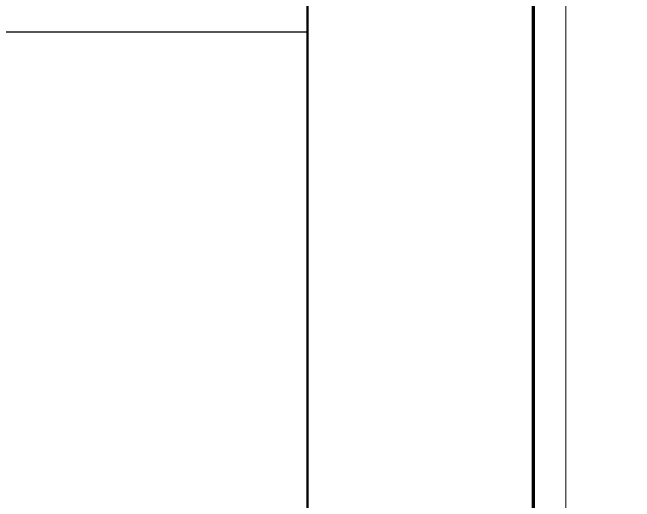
# Model space of a CAD drawing. Extents: x 5031545 to 5313844, y -886381 to -283477.
# Drawn here: x 5128503 to 5147777, y -871232 to -856082 of the extents above; entities that cross this region are included whole.
import ezdxf

# ---------------------------------------------------------------- set-up
doc = ezdxf.new("R2010")
doc.units = 0
doc.header["$LTSCALE"] = 1000
doc.header["$MEASUREMENT"] = 0
doc.layers.add('!!电气', color=1, linetype='CONTINUOUS')
doc.layers.add('图框', color=147, linetype='CONTINUOUS', lineweight=20)

# ---------------------------------------------------------------- blocks, each defined once
blk = doc.blocks.new('A$C1435328E')
at = {"layer": '图框', "const_width": 70}
blk.add_lwpolyline([(-7000, -700), (-7000, 56700)], dxfattribs=at)

msp = doc.modelspace()

# ---------------------------------------------------------------- linework, layer by layer
at = {"layer": '!!电气', "color": 6}
msp.add_line((5064043.6, -856681), (5137643.6, -856681), dxfattribs=at)
at = {"layer": '图框'}
for points in [[(5061543.6, -826981), (5145643.6, -826981), (5145643.6, -886381), (5061543.6, -886381)], [(5145643.6, -826981), (5229743.6, -826981), (5229743.6, -886381), (5145643.6, -886381)]]:
    msp.add_lwpolyline(points, close=True, dxfattribs=at)
at = {"layer": '图框', "const_width": 100}
msp.add_lwpolyline([(5144643.6, -885381), (5144643.6, -827981), (5064043.6, -827981), (5064043.6, -885381)], close=True, dxfattribs=at)

# ---------------------------------------------------------------- block references
at = {"layer": '!!电气'}
msp.add_blockref('A$C1435328E', (5144643.6, -884681), dxfattribs=at)

doc.saveas('drawing.dxf')
